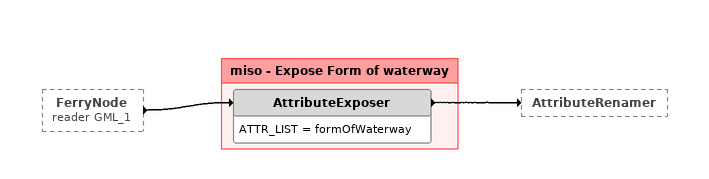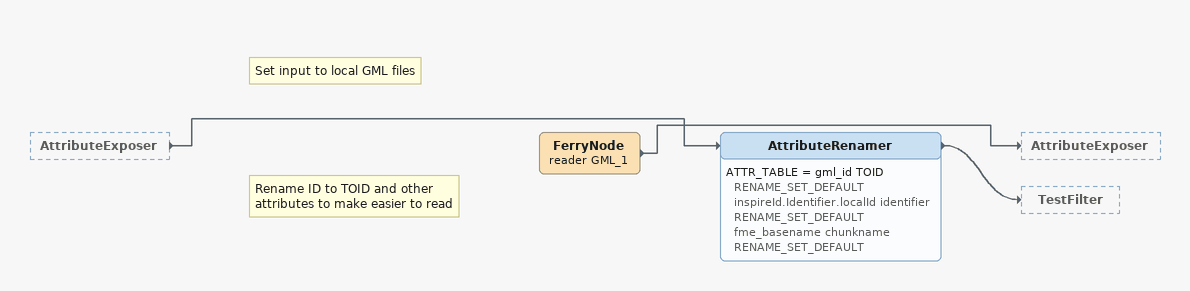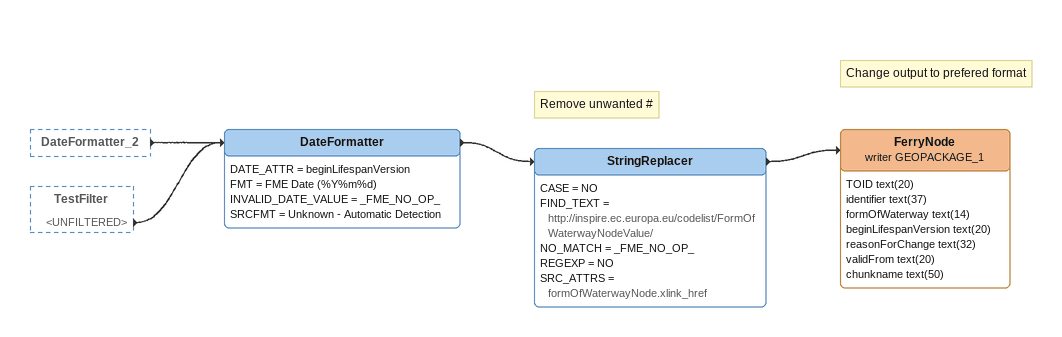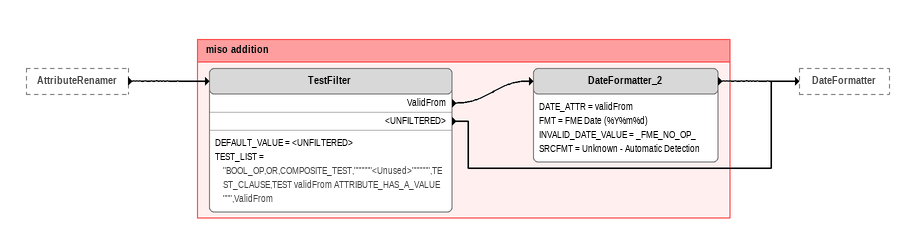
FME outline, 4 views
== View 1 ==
FerryNode (reader GML_1) [outside]
    -> AttributeExposer

Bookmark: miso - Expose Form of waterway
AttributeExposer
    ATTR_LIST = formOfWaterway
    -> AttributeRenamer

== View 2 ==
AttributeExposer [outside]
    -> AttributeRenamer
Note: Set input to local GML files
Note: Rename ID to TOID and other attributes to make easier to read
FerryNode (reader GML_1)
    -> AttributeExposer
AttributeRenamer
    ATTR_TABLE = gml_id TOID RENAME_SET_DEFAULT  inspireId.Identifier.localId identifier RENAME_SET_DEFAULT  fme_basename chunkname RENAME_SET_DEFAULT
    -> TestFilter

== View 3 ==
DateFormatter_2 [outside]
    -> DateFormatter
TestFilter [outside]
    <UNFILTERED> -> DateFormatter
DateFormatter
    DATE_ATTR = beginLifespanVersion
    FMT = FME Date (%Y%m%d)
    INVALID_DATE_VALUE = _FME_NO_OP_
    SRCFMT = Unknown - Automatic Detection
    -> StringReplacer
Note: Remove unwanted #
StringReplacer
    CASE = NO
    FIND_TEXT = http://inspire.ec.europa.eu/codelist/FormOfWaterwayNodeValue/
    NO_MATCH = _FME_NO_OP_
    REGEXP = NO
    SRC_ATTRS = formOfWaterwayNode.xlink_href
    -> FerryNode (writer GEOPACKAGE_1)
Note: Change output to prefered format
FerryNode (writer GEOPACKAGE_1)
    attributes: TOID text(20), identifier text(37), formOfWaterway text(14), beginLifespanVersion text(20), reasonForChange text(32), validFrom text(20), chunkname text(50)

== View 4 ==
AttributeRenamer [outside]
    -> TestFilter

Bookmark: miso addition
TestFilter
    DEFAULT_VALUE = <UNFILTERED>
    TEST_LIST = "BOOL_OP,OR,COMPOSITE_TEST,""""""<Unused>"""""",TEST_CLAUSE,TEST validFrom ATTRIBUTE_HAS_A_VALUE """,ValidFrom
    ValidFrom -> DateFormatter_2
    <UNFILTERED> -> DateFormatter
DateFormatter_2
    DATE_ATTR = validFrom
    FMT = FME Date (%Y%m%d)
    INVALID_DATE_VALUE = _FME_NO_OP_
    SRCFMT = Unknown - Automatic Detection
    -> DateFormatter
